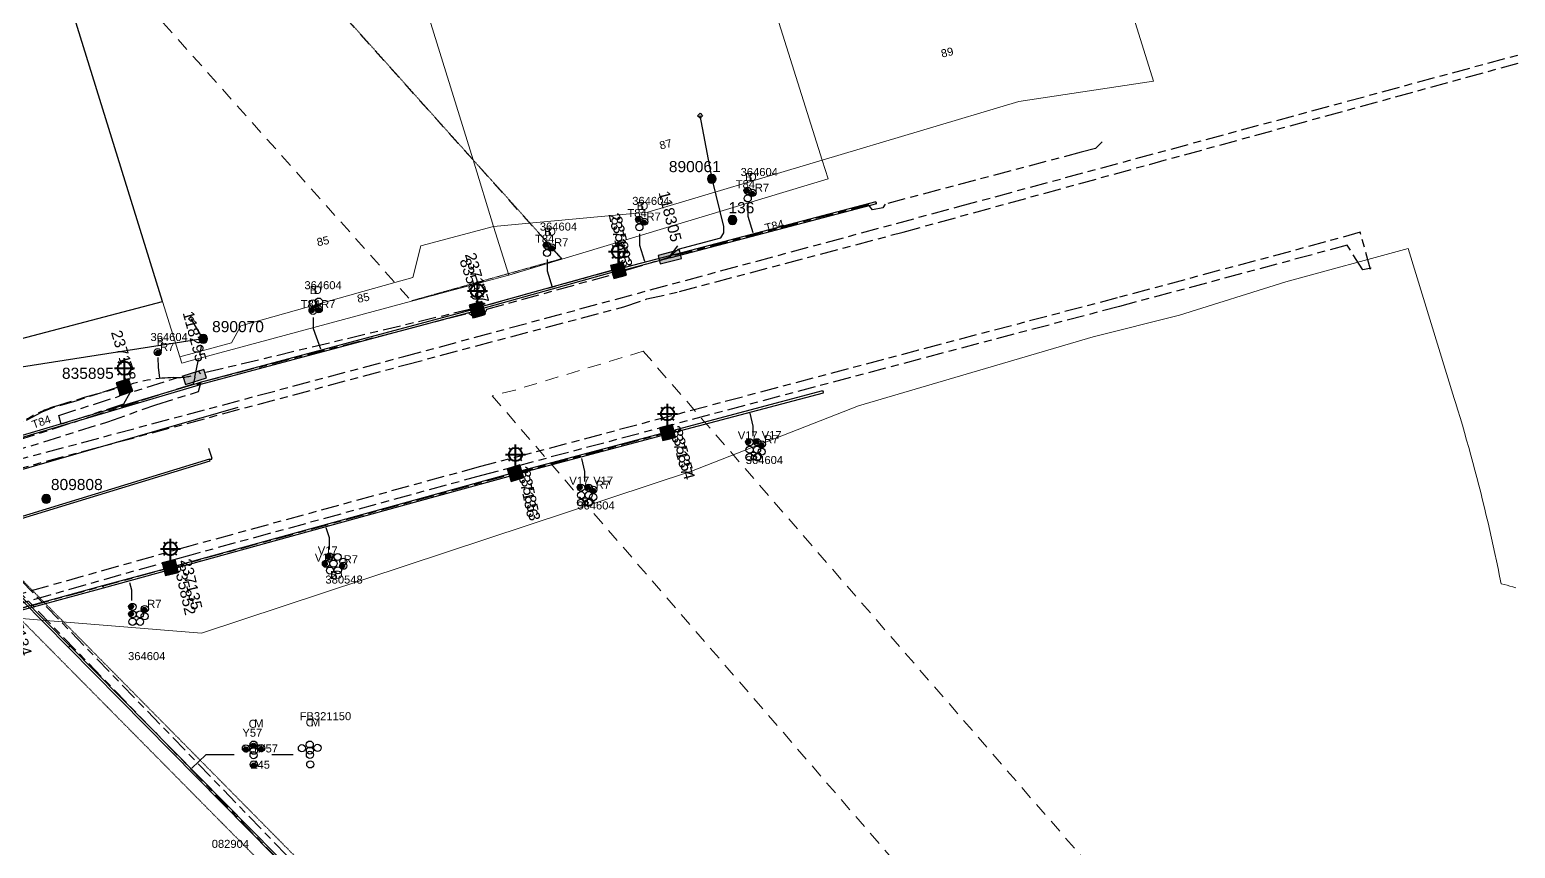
# Model space of a CAD drawing. Header units: metres. Extents: x 303957 to 307239, y 6268736 to 6272503.
# Drawn here: x 306156.7 to 306490.9, y 6269757.9 to 6269941.9 of the extents above; entities that cross this region are included whole.
import ezdxf
from ezdxf.enums import TextEntityAlignment as Align

# ---------------------------------------------------------------- set-up
doc = ezdxf.new("R2010")
doc.units = ezdxf.units.M
for name, pattern in [('Cable Exist UG', [8.2, 4, -1.2, 1.8, -1.2]), ('Dash', [5, 3, -2]), ('HIDDEN', [0.375, 0.25, -0.125]), ('HIDDEN2', [0.1875, 0.125, -0.0625])]:
    doc.linetypes.add(name, pattern=pattern)
doc.layers.get('0').update_dxf_attribs({"color": 6})
for name, color, linetype in [('_User Miscellaneous1', 7, 'Continuous'), ('Duct_SP_EXT', 7, 'Continuous'), ('Equip_SP_SL_EXT', 7, 'Continuous'), ('Mains_HV_MOD', 3, 'Continuous'), ('Mains_LV_EXT', 7, 'Continuous'), ('Mains_SL_EXT', 7, 'Continuous'), ('Mains_SL_MOD', 3, 'Continuous'), ('Mains_TR_MOD', 3, 'Continuous'), ('Notes', 7, 'Continuous'), ('Services_SP_EXT', 7, 'Continuous'), ('SupportsOH_SP_TR_HV_LV_SL_EXT', 7, 'Continuous'), ('SupportsUG_SP_LV_EXT', 7, 'Continuous'), ('SupportsUG_SP_LV_SL_EXT', 7, 'Continuous'), ('Trench_SP_EXT', 7, 'Continuous')]:
    doc.layers.add(name, color=color, linetype=linetype)
for name, color, linetype, lineweight in [('Cadastre Easements_SP_EXT', 9, 'Continuous', 5), ('Cadastre Land Parcels_SP_EXT', 9, 'Continuous', 5), ('Cadastre Other Property_SP_EXT', 9, 'HIDDEN', 5)]:
    doc.layers.add(name, color=color, linetype=linetype, lineweight=lineweight)
doc.styles.add('COLUMN_LABEL', font='arial.ttf')
doc.styles.add('iecARIAL', font='arial.ttf', dxfattribs={"height": 2})
doc.styles.add('POLE_LABEL', font='arial.ttf')
doc.styles.get("Standard").update_dxf_attribs({"font": 'arial.ttf'})

# ---------------------------------------------------------------- blocks, each defined once
blk = doc.blocks.new('COLUMN_EXT')
blk.add_hatch(color=256).paths.add_polyline_path([(-1.49, 1.48), (-1.49, -1.49), (1.48, -1.49), (1.48, 1.48)])
blk.add_lwpolyline([(-1.49, -1.49), (1.48, -1.49), (1.48, 1.48), (-1.49, 1.48)], close=True)
for tag, height, style, flags, p in [('STRUCTURE_PLANT_NUMBER', 0.2, 'POLE_LABEL', 9, (1.81, 0.03)), ('ASSET_NUM', 2.5, 'COLUMN_LABEL', 8, (2, 2)), ('STREET_CODE', 0.2, 'COLUMN_LABEL', 9, (1.81, -0.2))]:
    blk.add_attdef(tag, text='', height=height, dxfattribs=dict(style=style, flags=flags)).set_placement(p, align=Align.MIDDLE_LEFT)
at = {"flags": 1}
blk.add_attdef('Z', (1.81, -2.35), '', height=0.2, dxfattribs=at)
at = {"flags": 9}
for tag, p in [('COLUMN_TYPE', (1.81, -0.4)), ('OWNED_BY', (1.81, -0.6)), ('STATE', (1.81, -0.8)), ('USAGE', (1.81, -1)), ('STREETNAME', (1.81, -1.6)), ('SUBURB', (1.81, -1.8)), ('LEGEND', (1.81, -1.2)), ('LOCATION', (1.81, -1.4)), ('NOTES', (1.81, -2))]:
    blk.add_attdef(tag, text='', height=0.2, dxfattribs=at).set_placement(p, align=Align.MIDDLE_LEFT)
blk = doc.blocks.new('PILLAR_EXT')
blk.add_hatch(color=256).paths.add_polyline_path([(-2.475, 0.99), (-2.475, -0.99), (2.475, -0.99), (2.475, 0.99)])
blk.add_lwpolyline([(-2.475, -0.99), (2.475, -0.99), (2.475, 0.99), (-2.475, 0.99)], close=True)
at = {"style": 'iecARIAL', "flags": 8}
blk.add_attdef('ASSET_NUM', (1.5, 3.5), '', height=2.5, dxfattribs=at)
for tag, p, flags in [('OWNED_BY', (0, -0.2), 9), ('STATE', (0, -0.4), 9), ('SUPPORT_TYPE', (0, -0.6), 9), ('STREETNAME', (0, -1.8), 9), ('SUBURB', (0, -2), 1), ('USAGE', (0, -0.8), 9), ('LEGEND', (0, -1), 9), ('LOCATION', (0, -1.2), 9), ('NOTES', (0, -1.4), 9), ('PARENT', (0, -1.6), 9)]:
    blk.add_attdef(tag, p, '', height=0.2, dxfattribs=dict(flags=flags))
blk = doc.blocks.new('DUCT_EXT')
blk.add_circle((0, 0.8), 0.8)
at = {"flags": 1}
blk.add_attdef('Z', (0, 0), '', height=0.2, dxfattribs=at)
at = {"flags": 9}
for tag, p in [('DUCT_CODE', (0, 0)), ('XSECT_TYPE', (0, -0.2)), ('STATE', (0, -0.6)), ('FB_REFERENCE', (0, -0.4)), ('NOTES', (0, -0.8))]:
    blk.add_attdef(tag, text='', height=0.2, dxfattribs=at).set_placement(p, align=Align.MIDDLE_LEFT)
blk = doc.blocks.new('SL_LANTERN_EXT')
at = {"lineweight": 40}
for p, q in [((-2.25, 4.22), (2.25, 4.22)), ((-1.46, 5.68), (-1.06, 5.28)), ((0, 1.97), (0, 6.47)), ((1.46, 5.68), (1.06, 5.28)), ((-1.46, 2.76), (-1.06, 3.16)), ((0, 0), (0, 2.72)), ((1.46, 2.76), (1.06, 3.16))]:
    blk.add_line(p, q, dxfattribs=at)
blk.add_circle((0, 4.22), 1.5, dxfattribs=at)
at = {"style": 'iecARIAL', "flags": 8}
blk.add_attdef('ASSET_NUM', (1.5, 1.5), '', height=2.5, dxfattribs=at)
for tag, p, height, flags in [('OPERATING_VOLTAGE', (0.98, -1.65), 0.2, 9), ('ORIENTATION', (0.98, -1.85), 0.2, 9), ('OWNED_BY', (0.98, -2.05), 0.2, 9), ('STATE', (0.98, -2.25), 0.2, 9), ('CONSTRUCTED_VOLTAGE', (0.98, -0.65), 0.2, 9), ('CONTROL_TYPE', (0.98, -0.85), 0.2, 9), ('LANTERN_PURPOSE', (0.98, -1.05), 0.2, 9), ('LANTERN_TYPE', (0.98, -1.25), 0.2, 9), ('NO_PHASES', (0.98, -1.45), 0.2, 9), ('USAGE', (0.98, -2.45), 0.2, 9), ('CEXIST', (0.98, -2.65), 0.2, 9), ('CNEW', (0.98, -2.85), 0.2, 9), ('CNUMBER', (0.98, -3.05), 0.2, 9), ('CREMOVE', (0.98, -3.25), 0.2, 9), ('CREPLACE', (0.98, -3.45), 0.2, 9), ('LNUMBER', (2.18, -3.25), 2.5, 8), ('LKINGHEIGHT', (0.98, -3.65), 0.2, 9), ('LBRACKET', (0.98, -3.85), 0.2, 9), ('LBRACKETVOCAB', (0.98, -4.05), 0.2, 9), ('LCATEGORY', (0.98, -4.25), 0.2, 9), ('LCHARGE1', (0.98, -4.45), 0.2, 9), ('LCHARGE1PERCENT', (0.98, -4.65), 0.2, 9), ('LCHARGE2', (0.98, -4.85), 0.2, 9), ('LCHARGE2PERCENT', (0.98, -5.05), 0.2, 9), ('LCHARGE3', (0.98, -5.25), 0.2, 9), ('LCHARGE3PERCENT', (0.98, -5.45), 0.2, 9), ('LEXIST', (0.98, -5.65), 0.2, 9), ('LLAMP', (0.98, -5.85), 0.2, 9), ('LLAMPVOCAB', (0.98, -6.05), 0.2, 9), ('LMAST', (0.98, -6.25), 0.2, 9), ('LMASTVOCAB', (0.98, -6.45), 0.2, 9), ('LNEW', (0.98, -6.65), 0.2, 9), ('LANTNUMBER', (0.98, -6.85), 0.2, 9), ('STREETNAME', (0.98, -9.25), 0.2, 9), ('SUBURB', (0.98, -9.45), 0.2, 1), ('LOUTREACH', (0.98, -7.25), 0.2, 9), ('LOUTREACHVOCAB', (0.98, -7.45), 0.2, 9), ('LRATECODE', (0.98, -7.65), 0.2, 9), ('LREMOVE', (0.98, -7.85), 0.2, 9), ('LREPLACE', (0.98, -8.05), 0.2, 9), ('LTYPE', (0.98, -8.25), 0.2, 9), ('LTYPEVOCAB', (0.98, -8.45), 0.2, 9), ('LEGEND', (0.98, -8.65), 0.2, 9), ('LOCATION', (0.98, -8.85), 0.2, 9), ('NOTES', (0.98, -9.05), 0.2, 9)]:
    blk.add_attdef(tag, p, '', height=height, dxfattribs=dict(flags=flags))
blk = doc.blocks.new('CCP_EXT')
blk.add_wipeout([(0, 0.57), (0.57, 0), (0, -0.57), (-0.57, 0)])
blk.add_lwpolyline([(-0.57, 0), (0, 0.57), (0.57, 0), (0, -0.57), (-0.57, 0)])
at = {"flags": 1}
blk.add_attdef('Z', (0, 0), '', height=0.2, dxfattribs=at)
at = {"flags": 9}
for tag, p in [('CCP_TYPE', (0, 0)), ('CONSTRUCTED_VOLTAGE', (0, -0.2)), ('OPERATING_VOLTAGE', (0, -0.6)), ('ORIENTATION', (0, -0.8)), ('OWNED_BY', (0, -1)), ('STATE', (0, -1.8)), ('NO_PHASES', (0, -0.4)), ('USAGE', (0, -1.2)), ('LEGEND', (0, -1.4)), ('LIFE_SUPPORT', (0, -1.6)), ('NOTES', (0, -2))]:
    blk.add_attdef(tag, text='', height=0.2, dxfattribs=at).set_placement(p, align=Align.MIDDLE_LEFT)
blk = doc.blocks.new('POLE_EXT')
blk.add_hatch(color=256).paths.add_polyline_path([(-1, 0, 1), (1, 0, 1)])
blk.add_lwpolyline([(-1, 0, 1), (1, 0, 1)], format="xyb", close=True)
for tag, height, flags, p in [('pNumber', 2.5, 8, (-17.84, 2.07)), ('OWNED_BY', 0.2, 9, (1.35, -0.4)), ('SPECIAL_USE', 0.2, 9, (1.35, -0.8)), ('STATE', 0.2, 9, (1.35, -1)), ('cLV', 0.2, 9, (1.35, -1.4)), ('hDepth', 0.2, 9, (1.35, -1.6)), ('hDia', 0.2, 9, (1.35, -1.8)), ('cHV', 0.2, 9, (1.35, -2)), ('cLinedev', 0.2, 9, (1.35, -3.4)), ('PARENT', 0.2, 9, (1.35, -0.6)), ('USAGE', 0.2, 9, (1.35, -1.2)), ('LBRACKET', 0.2, 9, (1.35, -2.2)), ('LExisting', 0.2, 9, (1.35, -2.4)), ('LANTNUMBER', 0.2, 9, (1.35, -2.6)), ('LOther', 0.2, 9, (1.35, -2.8)), ('LRemove', 0.2, 9, (1.35, -3)), ('LEGEND', 0.2, 9, (1.35, -3.2)), ('pExisting', 0.2, 9, (1.35, -3.8)), ('pFooting', 0.2, 9, (1.35, -4.4)), ('pNew', 0.2, 9, (1.35, -4.6)), ('pRelocate', 0.2, 9, (1.35, -5)), ('pRemove', 0.2, 9, (1.35, -5.2)), ('pReplace', 0.2, 9, (1.35, -5.4)), ('pStay', 0.2, 9, (1.35, -5.6)), ('pType', 0.2, 9, (1.35, -5.8)), ('cspan', 0.2, 9, (1.35, -6)), ('STREETNAME', 0.2, 9, (1.35, -6.2)), ('SUBURB', 0.2, 9, (1.35, -6.4)), ('LOCATION', 0.2, 9, (1.35, -3.6)), ('PFNUMBER', 0.2, 9, (1.35, -4)), ('NEWPFNUMBER', 0.2, 9, (1.35, -4.2)), ('NOTES', 0.2, 9, (1.35, -6.6)), ('OPERATED_BY', 0.2, 9, (1.36, -7.01)), ('MAINTAINED_BY', 0.2, 9, (1.36, -6.81))]:
    blk.add_attdef(tag, text='', height=height, dxfattribs=dict(flags=flags)).set_placement(p, align=Align.MIDDLE_LEFT)
at = {"style": 'POLE_LABEL'}
for tag, height, flags, p in [('STRUCTURE_PLANT_NUMBER', 0.2, 9, (1.35, 0.03)), ('ASSET_NUM', 2.5, 8, (2, 2)), ('STREET_CODE', 0.2, 9, (1.35, -0.2))]:
    blk.add_attdef(tag, text='', height=height, dxfattribs=dict(at, flags=flags)).set_placement(p, align=Align.MIDDLE_LEFT)
at = {"flags": 1}
blk.add_attdef('Z', (1.35, -7.33), '', height=0.2, dxfattribs=at)
blk = doc.blocks.new('CABLE_LARGE_EXT')
h = blk.add_hatch(color=256)
edge = h.paths.add_edge_path()
edge.add_arc((0, 0.55), 0.55, 0, 360)
blk.add_circle((0, 0.55), 0.55)
at = {"flags": 1}
blk.add_attdef('Z', (0, 0), '', height=0.2, dxfattribs=at)
at = {"flags": 9}
for tag, p in [('COND_CODE', (0, 0)), ('STATE', (0, -0.4)), ('XSECT_SIZE', (0, -0.6)), ('FB_REFERENCE', (0, -0.2)), ('NOTES', (0, -0.8))]:
    blk.add_attdef(tag, text='', height=0.2, dxfattribs=at).set_placement(p, align=Align.MIDDLE_LEFT)

msp = doc.modelspace()

# ---------------------------------------------------------------- linework, layer by layer
at = {"layer": 'Cadastre Easements_SP_EXT', "linetype": 'Dash'}
for p, q in [((306256.45, 6269912.64), (306134.7, 6270048.32)), ((306156.8, 6269977.03), (306242.62, 6269880.89)), ((306276.43, 6269890.37), (306256.45, 6269912.64)), ((306264.48, 6269886.78), (306276.43, 6269890.37)), ((306242.62, 6269880.89), (306264.48, 6269886.78))]:
    msp.add_line(p, q, dxfattribs=at)
msp.add_lwpolyline([(306611.3, 6269504.98), (306294.75, 6269869.65), (306265.92, 6269860.93), (306260.76, 6269859.63), (306260.76, 6269859.63), (306568.18, 6269504.17)], dxfattribs=at)
at = {"layer": 'Cadastre Land Parcels_SP_EXT', "linetype": 'Continuous'}
for points in [[(306379.24, 6269925.77), (306409.48, 6269930.32), (306330.03, 6270184.66), (306320.09, 6270181.56), (306256.56, 6270161.73), (306334.97, 6269912.59), (306379.24, 6269925.77)], [(306295.73, 6269900.9), (306334.97, 6269912.59), (306256.56, 6270161.73), (306185.96, 6270139.74), (306256.45, 6269912.64), (306261.09, 6269897.69), (306295.73, 6269900.9)], [(306202.1, 6269871.57), (306204.22, 6269875.35), (306238.89, 6269885.08), (306242.91, 6269886.21), (306244.68, 6269893.31), (306261.09, 6269897.69), (306256.45, 6269912.64), (306185.96, 6270139.74), (306113.36, 6270117.12), (306134.7, 6270048.32), (306156.8, 6269977.03), (306186.64, 6269880.79), (306190.48, 6269868.39), (306202.1, 6269871.57)], [(306276.43, 6269890.37), (306336.29, 6269908.37), (306334.97, 6269912.59), (306295.73, 6269900.9), (306261.09, 6269897.69), (306264.48, 6269886.78), (306276.43, 6269890.37)], [(306192.84, 6269867.46), (306242.62, 6269880.89), (306258.85, 6269885.27), (306264.48, 6269886.78), (306261.09, 6269897.69), (306244.68, 6269893.31), (306242.91, 6269886.21), (306238.89, 6269885.08), (306204.22, 6269875.35), (306202.1, 6269871.57), (306190.48, 6269868.39), (306190.93, 6269866.95), (306192.84, 6269867.46)]]:
    msp.add_lwpolyline(points, close=True, dxfattribs=at)
msp.add_lwpolyline([(306491, 6269816.48), (306490.34, 6269816.67), (306489.68, 6269816.86), (306489.02, 6269817.04), (306488.35, 6269817.2), (306487.69, 6269817.37), (306487.34, 6269819.08), (306487, 6269820.8), (306486.64, 6269822.51), (306486.28, 6269824.22), (306485.91, 6269825.93), (306485.53, 6269827.64), (306485.14, 6269829.35), (306484.75, 6269831.06), (306484.35, 6269832.76), (306483.94, 6269834.46), (306483.52, 6269836.16), (306483.1, 6269837.86), (306482.67, 6269839.56), (306482.23, 6269841.25), (306481.79, 6269842.94), (306481.33, 6269844.63), (306480.87, 6269846.32), (306480.4, 6269848.01), (306479.93, 6269849.69), (306479.45, 6269851.38), (306478.96, 6269853.06), (306478.46, 6269854.73), (306477.95, 6269856.41), (306477.44, 6269858.09), (306477.14, 6269859.05), (306466.76, 6269892.73), (306439.24, 6269885.26), (306415.34, 6269877.74), (306395.91, 6269872.88), (306343.12, 6269857.34), (306305.59, 6269842.7), (306195.38, 6269806.28), (306153.94, 6269809.62)], dxfattribs=at)
at = {"layer": 'Cadastre Other Property_SP_EXT', "linetype": 'HIDDEN2'}
for p, q in [((306256.45, 6269912.72), (306081.8, 6270107.35)), ((306276.43, 6269890.46), (306256.45, 6269912.72)), ((306242.62, 6269880.98), (306276.43, 6269890.46))]:
    msp.add_line(p, q, dxfattribs=at)
msp.add_lwpolyline([(306138.67, 6269825.6), (306262, 6269700.92), (306263.35, 6269698.93), (306264.31, 6269700.81), (306265.66, 6269703.11), (306266.99, 6269704.96), (306266.43, 6269705.53), (306266.43, 6269705.53), (306145.65, 6269827.73), (306138.67, 6269825.6)], close=True, dxfattribs=at)
at = {"layer": 'Duct_SP_EXT'}
for p, q in [((306347.04, 6269903.23), (306300.81, 6269891.12)), ((306347.16, 6269902.77), (306300.93, 6269890.65)), ((306347.04, 6269903.23), (306347.1, 6269903)), ((306347.16, 6269902.77), (306347.1, 6269903)), ((306288.73, 6269888.09), (306288.4, 6269888)), ((306288.73, 6269888.09), (306288.8, 6269887.85)), ((306300.66, 6269891.08), (306289.44, 6269888.14)), ((306289.44, 6269888.14), (306289.5, 6269887.91)), ((306300.78, 6269890.61), (306289.56, 6269887.68)), ((306300.81, 6269891.12), (306300.66, 6269891.08)), ((306300.66, 6269891.08), (306300.72, 6269890.84)), ((306300.78, 6269890.61), (306300.72, 6269890.84)), ((306300.93, 6269890.65), (306300.78, 6269890.61)), ((306300.81, 6269891.12), (306300.87, 6269890.88)), ((306300.81, 6269891.12), (306300.87, 6269890.88)), ((306300.93, 6269890.65), (306300.87, 6269890.88)), ((306300.93, 6269890.65), (306300.87, 6269890.88)), ((306288.4, 6269888), (306256.65, 6269879.19)), ((306288.53, 6269887.54), (306256.78, 6269878.73)), ((306288.4, 6269888), (306288.46, 6269887.77)), ((306288.53, 6269887.54), (306288.46, 6269887.77)), ((306288.86, 6269887.62), (306288.53, 6269887.54)), ((306288.86, 6269887.62), (306288.8, 6269887.85)), ((306289.56, 6269887.68), (306289.5, 6269887.91)), ((306256.65, 6269879.19), (306256.72, 6269878.96)), ((306256.78, 6269878.73), (306256.72, 6269878.96)), ((306257.36, 6269879.25), (306257.42, 6269879.02)), ((306257.49, 6269878.79), (306257.42, 6269879.02)), ((306194.43, 6269862.43), (306142.23, 6269846.95)), ((306194.57, 6269861.97), (306142.36, 6269846.49)), ((306194.66, 6269862.5), (306194.43, 6269862.43)), ((306194.43, 6269862.43), (306194.5, 6269862.2)), ((306194.57, 6269861.97), (306194.5, 6269862.2)), ((306194.81, 6269862.05), (306194.57, 6269861.97)), ((306194.88, 6269862.58), (306194.66, 6269862.5)), ((306194.66, 6269862.5), (306194.74, 6269862.28)), ((306194.81, 6269862.05), (306194.74, 6269862.28)), ((306195.03, 6269862.13), (306194.81, 6269862.05)), ((306195.05, 6269862.64), (306194.88, 6269862.58)), ((306194.88, 6269862.58), (306194.95, 6269862.35)), ((306194.88, 6269862.58), (306194.95, 6269862.35)), ((306195.03, 6269862.13), (306194.95, 6269862.35)), ((306195.03, 6269862.13), (306194.95, 6269862.35)), ((306195.19, 6269862.18), (306195.03, 6269862.13)), ((306195.05, 6269862.64), (306195.12, 6269862.41)), ((306195.19, 6269862.18), (306195.12, 6269862.41)), ((306300.22, 6269851.56), (306335.16, 6269860.79)), ((306300.34, 6269851.1), (306335.28, 6269860.33)), ((306335.16, 6269860.79), (306335.22, 6269860.56)), ((306335.28, 6269860.33), (306335.22, 6269860.56)), ((306265.99, 6269842.45), (306300.11, 6269851.54)), ((306300.11, 6269851.54), (306300.22, 6269851.56)), ((306300.11, 6269851.54), (306300.17, 6269851.3)), ((306300.23, 6269851.07), (306300.17, 6269851.3)), ((306300.22, 6269851.56), (306300.28, 6269851.33)), ((306300.22, 6269851.56), (306300.28, 6269851.33)), ((306300.34, 6269851.1), (306300.28, 6269851.33)), ((306300.34, 6269851.1), (306300.28, 6269851.33)), ((306266.11, 6269841.99), (306300.23, 6269851.07)), ((306300.23, 6269851.07), (306300.34, 6269851.1)), ((306145.39, 6269829.64), (306197.22, 6269845.47)), ((306145.53, 6269829.19), (306197.36, 6269845.01)), ((306197.22, 6269845.47), (306197.29, 6269845.24)), ((306197.36, 6269845.01), (306197.29, 6269845.24)), ((306243.96, 6269836.39), (306265.91, 6269842.43)), ((306244.09, 6269835.93), (306266.03, 6269841.97)), ((306265.91, 6269842.43), (306265.99, 6269842.45)), ((306265.91, 6269842.43), (306265.97, 6269842.2)), ((306266.03, 6269841.97), (306265.97, 6269842.2)), ((306265.99, 6269842.45), (306266.05, 6269842.22)), ((306265.99, 6269842.45), (306266.05, 6269842.22)), ((306266.03, 6269841.97), (306266.11, 6269841.99)), ((306266.11, 6269841.99), (306266.05, 6269842.22)), ((306266.11, 6269841.99), (306266.05, 6269842.22)), ((306188.22, 6269821.06), (306243.96, 6269836.39)), ((306188.35, 6269820.59), (306244.09, 6269835.93)), ((306243.96, 6269836.39), (306244.03, 6269836.16)), ((306243.96, 6269836.39), (306244.03, 6269836.16)), ((306244.09, 6269835.93), (306244.03, 6269836.16)), ((306244.09, 6269835.93), (306244.03, 6269836.16)), ((306142.25, 6269826.58), (306165.47, 6269803.04)), ((306142.59, 6269826.91), (306165.81, 6269803.38)), ((306173.2, 6269816.96), (306188.23, 6269821.06)), ((306173.33, 6269816.5), (306188.35, 6269820.6)), ((306188.22, 6269821.06), (306188.28, 6269820.82)), ((306188.23, 6269821.06), (306188.29, 6269820.83)), ((306188.35, 6269820.59), (306188.28, 6269820.82)), ((306188.35, 6269820.6), (306188.29, 6269820.83)), ((306149.33, 6269810.46), (306173.2, 6269816.96)), ((306149.46, 6269809.99), (306173.33, 6269816.5)), ((306173.2, 6269816.96), (306173.26, 6269816.73)), ((306173.2, 6269816.96), (306173.26, 6269816.73)), ((306173.33, 6269816.5), (306173.26, 6269816.73)), ((306173.33, 6269816.5), (306173.26, 6269816.73)), ((306165.47, 6269803.04), (306165.64, 6269803.21)), ((306165.47, 6269803.04), (306165.64, 6269803.21)), ((306165.47, 6269803.04), (306228.75, 6269739.04)), ((306165.81, 6269803.38), (306165.64, 6269803.21)), ((306165.81, 6269803.38), (306165.64, 6269803.21)), ((306165.81, 6269803.38), (306229.09, 6269739.37))]:
    msp.add_line(p, q, dxfattribs=at)
for points in [[(306318.29, 6269902.52), (306318.29, 6269900), (306319.41, 6269896.34)], [(306293.92, 6269896.03), (306293.92, 6269893.52), (306295.04, 6269889.86)], [(306273.15, 6269890.24), (306273.15, 6269887.73), (306274.26, 6269884.07)], [(306220.51, 6269877.24), (306220.51, 6269874.72), (306222.16, 6269870.21)], [(306185.56, 6269868.27), (306185.67, 6269866.01), (306185.9, 6269863.69)], [(306319.48, 6269850.55), (306319.48, 6269852.81), (306318.82, 6269855.75)], [(306281.59, 6269840.33), (306281.59, 6269842.59), (306280.93, 6269845.53)], [(306224.17, 6269825.07), (306224.17, 6269827.68), (306223.39, 6269829.96)], [(306179.74, 6269813.65), (306179.74, 6269815.92), (306179.26, 6269817.62)], [(306202.73, 6269778.9), (306196.37, 6269778.9), (306193.24, 6269775.93)], [(306215.96, 6269778.96), (306211.19, 6269778.96)]]:
    msp.add_lwpolyline(points, dxfattribs=at)
at = {"layer": 'Mains_LV_EXT', "linetype": 'Cable Exist UG'}
for points in [[(306397.92, 6269916.71), (306396.46, 6269915.2), (306393.24, 6269914.39), (306349.15, 6269902.72), (306348.61, 6269901.87), (306346.33, 6269901.4), (306345.38, 6269902.55), (306300.72, 6269890.84)], [(306193.87, 6269863.85), (306193.51, 6269862.28), (306181.14, 6269858.3), (306142.33, 6269845.87)]]:
    msp.add_lwpolyline(points, dxfattribs=at)
at = {"layer": 'Mains_SL_EXT', "linetype": 'Cable Exist UG'}
for points in [[(306289.17, 6269887.82), (306287.84, 6269887.81), (306258.59, 6269879.71), (306257.42, 6269879.02)], [(306266, 6269842.24), (306300.21, 6269851.38)], [(306188.38, 6269821.02), (306266, 6269842.24)], [(306149.28, 6269810.37), (306188.38, 6269821.02)]]:
    msp.add_lwpolyline(points, dxfattribs=at)
at = {"layer": 'Mains_SL_MOD', "linetype": 'Cable Exist UG'}
msp.add_lwpolyline([(306178.05, 6269861.61), (306176.86, 6269861.63), (306167.32, 6269858.49), (306162.09, 6269857.01), (306159.48, 6269855.97), (306146.97, 6269849.2), (306139.7, 6269846.16), (306138.29, 6269844.8)], dxfattribs=at)
at = {"layer": 'Mains_TR_MOD', "linetype": 'Cable Exist UG'}
for points in [[(306118.76, 6269852.5), (306262.25, 6269704.09), (306263.67, 6269702.57), (306265.13, 6269700.2), (306266.02, 6269698.41), (306266.61, 6269696.47), (306266.69, 6269695.19), (306267.15, 6269692.79), (306267.3, 6269689.23), (306267.41, 6269687.3), (306267.39, 6269683.6), (306268.03, 6269678.91), (306273.96, 6269661.21), (306274.44, 6269657.98), (306275.21, 6269655.39), (306275.31, 6269651.17), (306276.93, 6269505.44), (306276.93, 6269501.29), (306277.4, 6269497.83), (306279.93, 6269493.51), (306283.02, 6269491.15), (306285.83, 6269490.77), (306288.58, 6269490.07), (306472.32, 6269501.85)], [(306120.52, 6269853.57), (306263.69, 6269705.48), (306265.11, 6269703.96), (306266.78, 6269701.38), (306267.89, 6269699.16), (306268.6, 6269696.83), (306268.7, 6269695.21), (306269.15, 6269692.67), (306269.3, 6269689.2), (306269.4, 6269687.48), (306269.35, 6269684.04), (306269.93, 6269679.55), (306275.91, 6269661.68), (306276.4, 6269658.41), (306277.2, 6269655.71), (306277.31, 6269651.23), (306278.93, 6269505.48), (306278.93, 6269501.43), (306279.33, 6269498.5), (306281.45, 6269494.86), (306283.82, 6269493.06), (306286.21, 6269492.73), (306288.77, 6269492.09), (306468.99, 6269503.81)]]:
    msp.add_lwpolyline(points, dxfattribs=at)
at = {"layer": 'Notes', "linetype": 'Continuous'}
msp.add_lwpolyline([(306186.64, 6269880.79), (306156.8, 6269977.03), (306134.7, 6270048.32), (306113.36, 6270117.12), (306081.8, 6270107.27), (306049.53, 6270097.19), (306043.07, 6270095.17), (306115.27, 6269862.09), (306186.64, 6269880.79)], close=True, dxfattribs=at)
at = {"layer": 'Services_SP_EXT'}
msp.add_lwpolyline([(306300.72, 6269890.84), (306302.58, 6269892.58), (306302.58, 6269892.58), (306312.19, 6269895.15), (306312.85, 6269896.25), (306312.83, 6269897.67), (306310.2, 6269908.36)], dxfattribs=at)
at = {"layer": 'Trench_SP_EXT', "linetype": 'Cable Exist UG'}
for points in [[(306300.67, 6269890.83), (306302.49, 6269893.31)], [(306193.87, 6269863.85), (306195.76, 6269872.43)]]:
    msp.add_lwpolyline(points, dxfattribs=at)
for points in [[(306138.4, 6269845.27), (306138.19, 6269845.74), (306149.19, 6269850.26), (306149.19, 6269850.26, 0.029216), (306155.44, 6269853.95), (306155.44, 6269853.95, -0.068088), (306162.35, 6269857.2), (306162.35, 6269857.2), (306169.09, 6269859.32), (306177.82, 6269861.7)], [(306178.06, 6269861.88), (306178.77, 6269862.01), (306178.77, 6269862.01, -0.073323), (306189.11, 6269863.71), (306189.11, 6269863.71, 0.064776), (306194.05, 6269864.32)], [(306196.98, 6269847.84), (306197.71, 6269845.59), (306197.71, 6269845.59, -0.404134), (306197.59, 6269845.35), (306197.59, 6269845.35), (306197.29, 6269845.24)]]:
    msp.add_lwpolyline(points, format="xyb", dxfattribs=at)

# ---------------------------------------------------------------- block references
at = {"layer": 'Duct_SP_EXT'}
for name, p in [('CABLE_LARGE_EXT', (306317.91, 6269905.23)), ('DUCT_EXT', (306318.23, 6269904.88)), ('DUCT_EXT', (306318.24, 6269903.2)), ('DUCT_EXT', (306319.3, 6269904.45)), ('CABLE_LARGE_EXT', (306319.25, 6269904.53)), ('CABLE_LARGE_EXT', (306293.54, 6269898.75)), ('DUCT_EXT', (306293.86, 6269898.39)), ('DUCT_EXT', (306293.87, 6269896.71)), ('DUCT_EXT', (306294.94, 6269897.96)), ('CABLE_LARGE_EXT', (306294.88, 6269898.04)), ('CABLE_LARGE_EXT', (306272.77, 6269892.96)), ('DUCT_EXT', (306273.09, 6269892.6)), ('DUCT_EXT', (306273.09, 6269890.93)), ('DUCT_EXT', (306274.16, 6269892.18)), ('CABLE_LARGE_EXT', (306274.1, 6269892.26)), ('DUCT_EXT', (306221.76, 6269880.01)), ('CABLE_LARGE_EXT', (306220.11, 6269878.28)), ('DUCT_EXT', (306220.46, 6269879.61)), ('DUCT_EXT', (306220.46, 6269877.92)), ('DUCT_EXT', (306221.75, 6269878.28)), ('CABLE_LARGE_EXT', (306221.7, 6269878.36)), ('DUCT_EXT', (306185.52, 6269868.66)), ('CABLE_LARGE_EXT', (306185.62, 6269868.75)), ('CABLE_LARGE_EXT', (306318.32, 6269848.75)), ('DUCT_EXT', (306318.64, 6269846.71)), ('DUCT_EXT', (306318.65, 6269848.39)), ('CABLE_LARGE_EXT', (306320.04, 6269848.77)), ('DUCT_EXT', (306320.34, 6269846.71)), ('DUCT_EXT', (306320.35, 6269848.39)), ('DUCT_EXT', (306321.4, 6269847.91)), ('CABLE_LARGE_EXT', (306321.31, 6269847.98)), ('DUCT_EXT', (306318.64, 6269845.04)), ('DUCT_EXT', (306320.34, 6269845.03)), ('DUCT_EXT', (306321.36, 6269846.27)), ('CABLE_LARGE_EXT', (306280.43, 6269838.52)), ('DUCT_EXT', (306280.75, 6269836.49)), ('DUCT_EXT', (306280.76, 6269838.17)), ('CABLE_LARGE_EXT', (306282.15, 6269838.55)), ('DUCT_EXT', (306282.45, 6269836.49)), ('DUCT_EXT', (306282.46, 6269838.17)), ('DUCT_EXT', (306283.51, 6269837.69)), ('CABLE_LARGE_EXT', (306283.42, 6269837.76)), ('DUCT_EXT', (306280.75, 6269834.82)), ('DUCT_EXT', (306282.45, 6269834.81)), ('DUCT_EXT', (306283.47, 6269836.05)), ('CABLE_LARGE_EXT', (306179.54, 6269811.74)), ('DUCT_EXT', (306179.87, 6269811.38)), ('DUCT_EXT', (306179.87, 6269809.71)), ('DUCT_EXT', (306181.56, 6269809.71)), ('DUCT_EXT', (306182.63, 6269810.91)), ('CABLE_LARGE_EXT', (306182.53, 6269810.98)), ('CABLE_LARGE_EXT', (306179.52, 6269810.07)), ('DUCT_EXT', (306179.86, 6269808.03)), ('DUCT_EXT', (306181.56, 6269808.03)), ('DUCT_EXT', (306182.58, 6269809.27)), ('DUCT_EXT', (306205.37, 6269779.56)), ('DUCT_EXT', (306207.09, 6269780.43)), ('CABLE_LARGE_EXT', (306207.09, 6269780.43)), ('DUCT_EXT', (306208.82, 6269779.64)), ('DUCT_EXT', (306217.97, 6269779.62)), ('DUCT_EXT', (306219.73, 6269780.43)), ('DUCT_EXT', (306221.48, 6269779.7)), ('CABLE_LARGE_EXT', (306205.37, 6269779.56)), ('DUCT_EXT', (306207.09, 6269778.06)), ('DUCT_EXT', (306207.14, 6269779.05)), ('CABLE_LARGE_EXT', (306208.82, 6269779.64)), ('DUCT_EXT', (306219.76, 6269779.09)), ('DUCT_EXT', (306219.77, 6269778.12)), ('DUCT_EXT', (306207.14, 6269775.97)), ('CABLE_LARGE_EXT', (306207.15, 6269776)), ('DUCT_EXT', (306219.84, 6269775.98))]:
    msp.add_blockref(name, p, dxfattribs=at)
at = {"layer": 'Duct_SP_EXT', "rotation": 269.9999999999998}
for name, p in [('DUCT_EXT', (306222.56, 6269821.88)), ('CABLE_LARGE_EXT', (306222.56, 6269821.88)), ('DUCT_EXT', (306223.39, 6269823.49)), ('CABLE_LARGE_EXT', (306223.39, 6269823.49)), ('DUCT_EXT', (306224.27, 6269821.92)), ('DUCT_EXT', (306225.21, 6269823.4)), ('DUCT_EXT', (306226.48, 6269822.36)), ('DUCT_EXT', (306226.48, 6269821.43)), ('CABLE_LARGE_EXT', (306226.48, 6269821.43)), ('DUCT_EXT', (306223.47, 6269820.34)), ('DUCT_EXT', (306225.24, 6269820.41))]:
    msp.add_blockref(name, p, dxfattribs=at)
at = {"layer": 'Equip_SP_SL_EXT'}
ref = msp.add_blockref('SL_LANTERN_EXT', (306289.17, 6269887.82), dxfattribs=at)
ref.add_attrib('ASSET_NUM', '237176', dxfattribs={"layer": '0', "height": 2.5, "rotation": 282.583, "style": 'iecARIAL'}).set_placement((306290.67, 6269889.32), align=Align.MIDDLE_RIGHT)
ref = msp.add_blockref('SL_LANTERN_EXT', (306257.42, 6269879.02), dxfattribs=at)
ref.add_attrib('ASSET_NUM', '237177', dxfattribs={"layer": '0', "height": 2.5, "rotation": 285.5241, "style": 'iecARIAL'}).set_placement((306258.92, 6269880.52), align=Align.MIDDLE_RIGHT)
ref = msp.add_blockref('SL_LANTERN_EXT', (306178.05, 6269861.61), dxfattribs=at)
ref.add_attrib('ASSET_NUM', '237178', dxfattribs={"layer": '0', "height": 2.5, "rotation": 286.7827, "style": 'iecARIAL'}).set_placement((306179.55, 6269863.11), align=Align.MIDDLE_RIGHT)
ref = msp.add_blockref('SL_LANTERN_EXT', (306300.21, 6269851.38), dxfattribs=at)
ref.add_attrib('ASSET_NUM', '237137', dxfattribs={"layer": '0', "height": 2.5, "rotation": 285.0464, "style": 'iecARIAL'}).set_placement((306301.71, 6269852.88), align=Align.MIDDLE_LEFT)
ref = msp.add_blockref('SL_LANTERN_EXT', (306266, 6269842.24), dxfattribs=at)
ref.add_attrib('ASSET_NUM', '237136', dxfattribs={"layer": '0', "height": 2.5, "rotation": 282.0948, "style": 'iecARIAL'}).set_placement((306267.5, 6269843.74), align=Align.MIDDLE_LEFT)
ref = msp.add_blockref('SL_LANTERN_EXT', (306188.38, 6269821.02), dxfattribs=at)
ref.add_attrib('ASSET_NUM', '237135', dxfattribs={"layer": '0', "height": 2.5, "rotation": 282.7755, "style": 'iecARIAL'}).set_placement((306189.88, 6269822.52), align=Align.BOTTOM_LEFT)
ref = msp.add_blockref('SL_LANTERN_EXT', (306149.28, 6269810.37), dxfattribs=at)
ref.add_attrib('ASSET_NUM', '237134', dxfattribs={"layer": '0', "height": 2.5, "rotation": 287.1272, "style": 'iecARIAL'}).set_placement((306150.78, 6269811.87), align=Align.BOTTOM_LEFT)
at = {"layer": 'SupportsOH_SP_TR_HV_LV_SL_EXT'}
ref = msp.add_blockref('POLE_EXT', (306310.15, 6269908.4), dxfattribs=at)
ref.add_attrib('ASSET_NUM', '890061', dxfattribs={"layer": '0', "height": 2.5, "style": 'POLE_LABEL'}).set_placement((306312.15, 6269909.15), align=Align.BOTTOM_RIGHT)
ref = msp.add_blockref('POLE_EXT', (306314.81, 6269899.16), dxfattribs=at)
ref.add_attrib('ASSET_NUM', '136', dxfattribs={"layer": '0', "height": 2.5, "rotation": 0.0115, "style": 'POLE_LABEL'}).set_placement((306316.81, 6269899.91), align=Align.BOTTOM_CENTER)
ref = msp.add_blockref('POLE_EXT', (306160.45, 6269836.46), dxfattribs=at)
ref.add_attrib('ASSET_NUM', '809808', dxfattribs={"layer": '0', "height": 2.5, "style": 'POLE_LABEL'}).set_placement((306161.51, 6269839.69), align=Align.MIDDLE_LEFT)
at = {"layer": 'SupportsUG_SP_LV_EXT'}
ref = msp.add_blockref('PILLAR_EXT', (306300.72, 6269890.84), dxfattribs=dict(at, rotation=14.23145850702793))
ref.add_attrib('ASSET_NUM', '118305', dxfattribs={"layer": '0', "height": 2.5, "rotation": 284.2244, "style": 'iecARIAL'}).set_placement((306302.22, 6269894.34), align=Align.MIDDLE_RIGHT)
ref = msp.add_blockref('PILLAR_EXT', (306193.87, 6269863.85), dxfattribs=dict(at, rotation=17.69807297019133))
ref.add_attrib('ASSET_NUM', '118295', dxfattribs={"layer": '0', "height": 2.5, "rotation": 285.1205, "style": 'iecARIAL'}).set_placement((306195.37, 6269867.35), align=Align.MIDDLE_RIGHT)
at = {"layer": 'SupportsUG_SP_LV_SL_EXT'}
ref = msp.add_blockref('COLUMN_EXT', (306289.17, 6269887.82), dxfattribs=dict(at, rotation=14.03624324144307))
ref.add_attrib('ASSET_NUM', '835893', dxfattribs={"layer": '0', "height": 2.5, "rotation": 282.583, "style": 'COLUMN_LABEL'}).set_placement((306291.17, 6269888.57), align=Align.MIDDLE_RIGHT)
ref = msp.add_blockref('COLUMN_EXT', (306257.42, 6269879.02), dxfattribs=dict(at, rotation=15.92081512338429))
ref.add_attrib('ASSET_NUM', '835894', dxfattribs={"layer": '0', "height": 2.5, "rotation": 288.3292, "style": 'COLUMN_LABEL'}).set_placement((306259.42, 6269879.77), align=Align.TOP_RIGHT)
ref = msp.add_blockref('COLUMN_EXT', (306178.05, 6269861.61), dxfattribs=dict(at, rotation=18.06047169701549))
ref.add_attrib('ASSET_NUM', '835895', dxfattribs={"layer": '0', "height": 2.5, "style": 'COLUMN_LABEL'}).set_placement((306175.65, 6269865.94), align=Align.TOP_RIGHT)
ref = msp.add_blockref('COLUMN_EXT', (306300.21, 6269851.38), dxfattribs=dict(at, rotation=13.84620837556845))
ref.add_attrib('ASSET_NUM', '835854', dxfattribs={"layer": '0', "height": 2.5, "rotation": 285.0464, "style": 'COLUMN_LABEL'}).set_placement((306302.21, 6269852.13), align=Align.MIDDLE_LEFT)
ref = msp.add_blockref('COLUMN_EXT', (306266, 6269842.24), dxfattribs=dict(at, rotation=17.71579265034003))
ref.add_attrib('ASSET_NUM', '835853', dxfattribs={"layer": '0', "height": 2.5, "rotation": 282.0948, "style": 'COLUMN_LABEL'}).set_placement((306268, 6269842.99), align=Align.MIDDLE_LEFT)
ref = msp.add_blockref('COLUMN_EXT', (306188.38, 6269821.02), dxfattribs=dict(at, rotation=14.31104119863474))
ref.add_attrib('ASSET_NUM', '835852', dxfattribs={"layer": '0', "height": 2.5, "rotation": 282.7755, "style": 'COLUMN_LABEL'}).set_placement((306190.38, 6269821.77), align=Align.MIDDLE_LEFT)

# ---------------------------------------------------------------- texts
at = {"layer": 'Cadastre Land Parcels_SP_EXT', "linetype": 'Continuous'}
for s, rotation, p in [('89', 13.4758, (306361.94, 6269935.62)), ('87', 13.848, (306298.63, 6269914.96)), ('85', 12.4297, (306221.53, 6269893.22)), ('85', 11.6115, (306230.59, 6269880.51))]:
    msp.add_text(s, height=1.8, rotation=rotation, dxfattribs=at).set_placement(p)
at = {"layer": 'Cadastre Other Property_SP_EXT'}
msp.add_text('082904', height=1.8, dxfattribs=at).set_placement((306197.68, 6269758.02))
at = {"layer": 'Duct_SP_EXT'}
for s, p in [('T84', (306315.54, 6269906.29)), ('364604', (306316.63, 6269909.03)), ('B', (306317.61, 6269907.88)), ('D', (306318.44, 6269907.91)), ('R7', (306319.83, 6269905.51)), ('T84', (306291.17, 6269899.8)), ('364604', (306292.26, 6269902.54)), ('B', (306293.24, 6269901.39)), ('D', (306294.07, 6269901.42)), ('364604', (306271.48, 6269896.76)), ('R7', (306295.46, 6269899.02)), ('T84', (306270.39, 6269894.02)), ('B', (306272.46, 6269895.6)), ('D', (306273.29, 6269895.63)), ('R7', (306274.68, 6269893.24)), ('364604', (306218.53, 6269883.59)), ('B', (306219.74, 6269882.48)), ('D', (306220.61, 6269882.52)), ('T84', (306217.69, 6269879.35)), ('R7', (306222.28, 6269879.34)), ('364604', (306183.91, 6269871.95)), ('B', (306185.28, 6269870.83)), ('R7', (306186.05, 6269869.72)), ('V17', (306316, 6269849.84)), ('V17', (306321.37, 6269849.91)), ('R7', (306321.94, 6269848.97)), ('364604', (306317.8, 6269844.3)), ('B', (306318.79, 6269845.15)), ('D', (306319.75, 6269845.15)), ('V17', (306278.11, 6269839.62)), ('V17', (306283.48, 6269839.69)), ('R7', (306284.05, 6269838.75)), ('364604', (306279.91, 6269834.08)), ('B', (306280.9, 6269834.92)), ('D', (306281.86, 6269834.92)), ('V17', (306221.54, 6269823.96)), ('V17', (306220.86, 6269822.36)), ('R7', (306227.36, 6269821.98)), ('380548', (306223.25, 6269817.43)), ('B', (306224.33, 6269818.48)), ('D', (306225.28, 6269818.5)), ('R7', (306183.16, 6269811.97)), ('364604', (306178.87, 6269800.22)), ('FB321150', (306217.45, 6269786.72)), ('Y57', (306204.57, 6269783)), ('C', (306205.98, 6269785.01)), ('M', (306207.23, 6269785.08)), ('C', (306218.81, 6269785.32)), ('M', (306219.97, 6269785.37)), ('Y57', (306204.7, 6269779.4)), ('Y57', (306208.11, 6269779.47)), ('Z45', (306206.45, 6269775.82))]:
    msp.add_text(s, height=1.8, dxfattribs=at).set_placement(p)
at = {"layer": 'Mains_LV_EXT'}
for rotation, p in [(14.5438, (306322.36, 6269896.46)), (19.0995, (306157.59, 6269852.22))]:
    msp.add_text('T84', height=1.8, rotation=rotation, dxfattribs=at).set_placement(p)

# ---------------------------------------------------------------- next in the draw order: block references
at = {"layer": 'Services_SP_EXT'}
for p in [(306307.52, 6269922.59), (306193.03, 6269876.92)]:
    msp.add_blockref('CCP_EXT', p, dxfattribs=at)

# ---------------------------------------------------------------- next in the draw order: linework, layer by layer
at = {"layer": '_User Miscellaneous1', "color": 253, "linetype": 'Continuous', "flags": 128}
msp.add_lwpolyline([(306064.91, 6269887.43), (306075.59, 6269859.64), (306083.38, 6269842.24), (306088.62, 6269834.4), (306088.62, 6269834.4, 0.280849), (306103.11, 6269828.17), (306103.11, 6269828.17), (306203.6, 6269857.04)], format="xyb", dxfattribs=at)
at = {"layer": 'Duct_SP_EXT'}
for p, q in [((306257.36, 6269879.25), (306195.05, 6269862.64)), ((306257.49, 6269878.79), (306195.19, 6269862.18))]:
    msp.add_line(p, q, dxfattribs=at)
at = {"layer": 'Mains_HV_MOD', "linetype": 'Cable Exist UG'}
for points in [[(306458.34, 6269888.02), (306455.98, 6269896.4), (306448.21, 6269894.21), (306448.21, 6269894.21), (306401.36, 6269881.65), (306356.67, 6269869.88), (306257.8, 6269843.63), (306192.47, 6269825.76), (306155.89, 6269815.44), (306144.76, 6269812.19), (306104.82, 6269800.59), (306095.65, 6269832.22), (306138.91, 6269844.88), (306137.91, 6269848.06)], [(306458.47, 6269888.3), (306456.58, 6269887.96), (306453.09, 6269893.47), (306401.87, 6269879.72), (306401.87, 6269879.72), (306357.18, 6269867.94), (306258.32, 6269841.7), (306258.32, 6269841.7), (306193.01, 6269823.84), (306144.34, 6269810.01), (306144.34, 6269810.01), (306099.49, 6269797.02), (306095.53, 6269796.13)]]:
    msp.add_lwpolyline(points, dxfattribs=at)
at = {"layer": 'Mains_LV_EXT', "linetype": 'Cable Exist UG'}
msp.add_lwpolyline([(306142.41, 6269845.9), (306144.24, 6269844.42), (306144.24, 6269844.42), (306174.33, 6269853.8), (306185.1, 6269857.62), (306194.71, 6269860.58), (306195.34, 6269862.76), (306195.37, 6269862.77), (306255.54, 6269878.22), (306256.82, 6269877.2), (306258.95, 6269877.84), (306259.52, 6269879.1), (306287.77, 6269886.88), (306288.48, 6269886.25), (306290.54, 6269886.79), (306290.83, 6269887.85), (306300.72, 6269890.84)], dxfattribs=at)
at = {"layer": 'Mains_SL_MOD', "linetype": 'Cable Exist UG'}
msp.add_lwpolyline([(306257.42, 6269879.02), (306256.06, 6269879.11), (306195.22, 6269864.57), (306194.74, 6269865.16), (306179.29, 6269860.27), (306177.83, 6269857.73), (306163.78, 6269853.24), (306163.29, 6269855.23), (306176.84, 6269859.53), (306178.05, 6269861.61)], dxfattribs=at)
at = {"layer": 'Mains_TR_MOD', "linetype": 'Cable Exist UG'}
for points in [[(306119.74, 6269969.79), (306101.21, 6269932.96), (306101.21, 6269932.96), (306129.1, 6269842.45), (306132.57, 6269838.98), (306136.74, 6269838.55), (306136.74, 6269838.55), (306241.15, 6269866.57), (306290.34, 6269879.65), (306295.55, 6269881.39), (306302.9, 6269883.06), (306353.18, 6269896.43), (306408.58, 6269911.65), (306516.73, 6269941.3), (306526.1, 6269945.53), (306563.46, 6269955.41), (306575.39, 6269956.7), (306599.93, 6269963.22), (306607.47, 6269963.99), (306617.56, 6269966.66)], [(306131.34, 6269969.86), (306108.18, 6269924.16), (306107.77, 6269922.32), (306132.23, 6269843.21), (306133.78, 6269841.16), (306136.7, 6269840.62), (306240.89, 6269868.46), (306365.97, 6269902.24), (306513.78, 6269942.27), (306525.09, 6269947.48), (306583.5, 6269962.87), (306594.8, 6269964.09), (306609.09, 6269967.95)]]:
    msp.add_lwpolyline(points, dxfattribs=at)
at = {"layer": 'Services_SP_EXT'}
for points in [[(306310.23, 6269908.37), (306307.52, 6269922.6)], [(306098.25, 6269857.29), (306195.65, 6269872.53), (306193.03, 6269876.92)]]:
    msp.add_lwpolyline(points, dxfattribs=at)

# ---------------------------------------------------------------- next in the draw order: block references
at = {"layer": 'SupportsOH_SP_TR_HV_LV_SL_EXT'}
ref = msp.add_blockref('POLE_EXT', (306195.76, 6269872.43), dxfattribs=at)
ref.add_attrib('ASSET_NUM', '890070', dxfattribs={"layer": '0', "height": 2.5, "style": 'POLE_LABEL'}).set_placement((306197.76, 6269873.18), align=Align.BOTTOM_LEFT)

doc.saveas('drawing.dxf')
